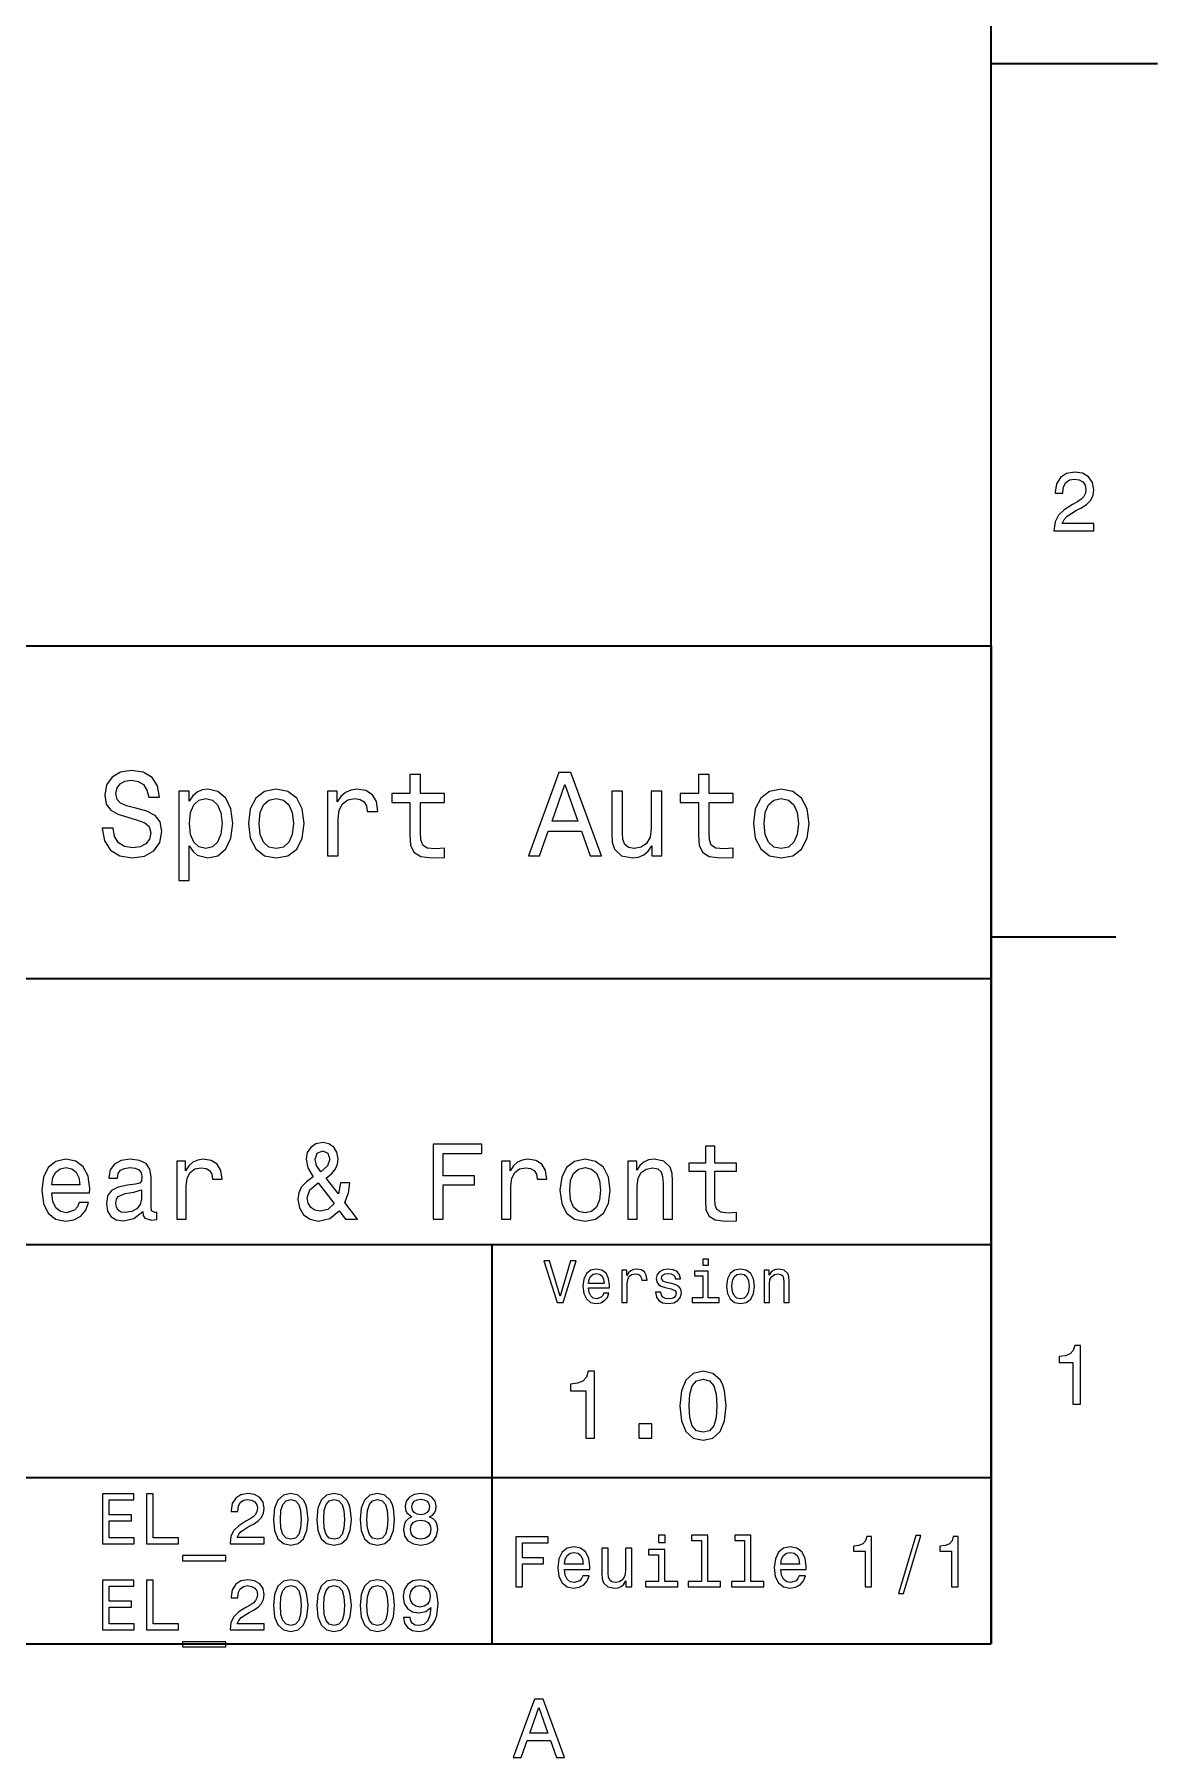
# Model space of a CAD drawing. Extents: x 0 to 297, y 0 to 210.
# Drawn here: x 229.5 to 297, y 3.2 to 106.7 of the extents above; entities that cross this region are included whole.
import ezdxf

# ---------------------------------------------------------------- set-up
doc = ezdxf.new("R2010")
doc.units = 0

msp = doc.modelspace()

# ---------------------------------------------------------------- linework, layer by layer
at = {"color": 7, "lineweight": 35}
for p, q in [((287, 10), (287, 200)), ((97, 70), (287, 70)), ((287, 70), (287, 10)), ((162, 50), (287, 50)), ((162, 34), (287, 34)), ((257, 10), (257, 34)), ((162, 20), (287, 20)), ((10, 10), (287, 10)), ((97, 10), (287, 10))]:
    msp.add_line(p, q, dxfattribs=at)
at = {"color": 7, "lineweight": 35, "ltscale": 0.25}
msp.add_line((287, 105), (297, 105), dxfattribs=at)
at = {"color": 7, "lineweight": 35, "ltscale": 0.1875}
msp.add_line((287, 52.5), (294.5, 52.5), dxfattribs=at)
at = {"color": 7, "lineweight": 13}
for points in [[(290.76947, 76.916786), (293.175079, 76.916786), (293.175079, 77.350502), (291.273773, 77.350502), (291.3797, 77.587532), (291.561249, 77.784218), (292.121033, 78.142288), (292.418579, 78.293587), (292.751434, 78.510445), (292.988464, 78.762604), (293.124634, 79.060158), (293.175079, 79.398056), (293.089355, 79.821686), (292.852325, 80.154541), (292.489197, 80.366356), (292.020172, 80.442001), (291.536041, 80.35627), (291.167877, 80.119232), (290.930847, 79.740997), (290.850159, 79.241714), (290.850159, 79.171112), (291.309082, 79.171112), (291.309082, 79.211456), (291.354462, 79.554398), (291.490631, 79.806557), (291.707489, 79.967941), (291.994965, 80.023415), (292.287476, 79.972984), (292.504333, 79.846901), (292.645538, 79.650215), (292.695984, 79.403099), (292.660675, 79.171112), (292.56485, 78.974426), (292.403473, 78.802956), (292.181549, 78.651657), (291.884003, 78.490273), (291.389771, 78.177589), (291.041779, 77.844742), (290.835022, 77.441284), (290.76947, 76.931915)], [(234.20462, 59.030979), (233.548996, 59.030979), (233.693085, 58.267288), (234.053314, 57.70533), (234.608078, 57.366714), (235.357361, 57.244236), (236.099426, 57.359509), (236.654175, 57.67651), (237.007202, 58.17363), (237.136902, 58.82925), (237.028824, 59.420029), (236.726227, 59.801872), (236.236313, 60.054031), (235.580704, 60.241352), (235.018738, 60.378242), (234.651306, 60.536743), (234.442368, 60.767288), (234.377533, 61.127522), (234.442368, 61.451729), (234.629684, 61.696686), (234.917877, 61.862389), (235.314133, 61.920029), (235.71759, 61.84798), (236.034592, 61.653458), (236.24353, 61.32925), (236.344391, 60.889767), (237, 60.889767), (237, 60.904179), (236.884735, 61.581409), (236.546112, 62.085732), (236.01297, 62.402737), (235.292511, 62.510807), (234.644104, 62.402737), (234.139771, 62.100143), (233.815567, 61.631844), (233.700287, 61.026657), (233.793961, 60.486309), (234.067734, 60.118874), (234.5, 59.873917), (235.09079, 59.6866), (235.674362, 59.520893), (236.113831, 59.362389), (236.380402, 59.131844), (236.47406, 58.757202), (236.387619, 58.375359), (236.164276, 58.087173), (235.825653, 57.907059), (235.386169, 57.849422), (234.896255, 57.928673), (234.521622, 58.159222), (234.283875, 58.533859)], [(252.05043, 60.579971), (252.05043, 58.64193), (252.093658, 58.015129), (252.29538, 57.582851), (252.698853, 57.330688), (253.383286, 57.244236), (254.132568, 57.280258), (254.132568, 57.827808), (253.585022, 57.78458), (253.087891, 57.842216), (252.82132, 58.022331), (252.706055, 58.324928), (252.684448, 58.75), (252.684448, 60.579971), (254.132568, 60.579971), (254.132568, 61.120316), (252.684448, 61.120316), (252.684448, 62.251438), (252.05043, 62.251438), (252.05043, 61.120316), (250.955322, 61.120316), (250.955322, 60.579971)], [(259.175781, 57.381123), (259.838623, 57.381123), (260.364563, 58.850864), (262.360229, 58.850864), (262.886169, 57.381123), (263.563416, 57.381123), (261.733429, 62.388329), (260.998566, 62.388329)], [(269.399109, 60.579971), (269.399109, 58.64193), (269.442352, 58.015129), (269.644073, 57.582851), (270.047546, 57.330688), (270.731995, 57.244236), (271.481262, 57.280258), (271.481262, 57.827808), (270.933716, 57.78458), (270.436584, 57.842216), (270.170013, 58.022331), (270.054749, 58.324928), (270.033142, 58.75), (270.033142, 60.579971), (271.481262, 60.579971), (271.481262, 61.120316), (270.033142, 61.120316), (270.033142, 62.251438), (269.399109, 62.251438), (269.399109, 61.120316), (268.304016, 61.120316), (268.304016, 60.579971)], [(238.786743, 60.652016), (238.786743, 61.25), (238.15274, 61.25), (238.15274, 55.882565), (238.786743, 55.882565), (238.786743, 57.971901), (239.010101, 57.633286), (239.262253, 57.409943), (239.896271, 57.244236), (240.50145, 57.381123), (240.976959, 57.791786), (241.286743, 58.440201), (241.402023, 59.319164), (241.286743, 60.190922), (240.976959, 60.839336), (240.50145, 61.242794), (239.896271, 61.386887), (239.550446, 61.343658), (239.255051, 61.206772), (239.002899, 60.976223)], [(242.338623, 59.311958), (242.453888, 58.432995), (242.785309, 57.78458), (243.311249, 57.381123), (244.017303, 57.244236), (244.716141, 57.381123), (245.242081, 57.777374), (245.573486, 58.425793), (245.695969, 59.311958), (245.573486, 60.190922), (245.242081, 60.846542), (244.716141, 61.242794), (244.017303, 61.386887), (243.311249, 61.242794), (242.785309, 60.839336), (242.453888, 60.190922)], [(247.100861, 57.381123), (247.734863, 57.381123), (247.734863, 59.592937), (247.799713, 60.12608), (247.994232, 60.507923), (248.311249, 60.738472), (248.736313, 60.817722), (249.053314, 60.767288), (249.291077, 60.623199), (249.435165, 60.378242), (249.485596, 60.046829), (250.126801, 60.046829), (250.040344, 60.630402), (249.802597, 61.048271), (249.406342, 61.30043), (248.865997, 61.386887), (248.498566, 61.32925), (248.181549, 61.185158), (247.900574, 60.940201), (247.677246, 60.608788), (247.677246, 61.25), (247.100861, 61.25)], [(260.595093, 59.463257), (261.365997, 61.667866), (262.136902, 59.463257)], [(267.194519, 61.25), (266.560516, 61.25), (266.560516, 59.016571), (266.488464, 58.497837), (266.279541, 58.123196), (265.955322, 57.892651), (265.530243, 57.820602), (265.19165, 57.878242), (264.975494, 58.051151), (264.853027, 58.346542), (264.824219, 58.764408), (264.824219, 61.25), (264.190186, 61.25), (264.190186, 58.706772), (264.211792, 58.195244), (264.348694, 57.770172), (264.766571, 57.381123), (265.436584, 57.244236), (265.796814, 57.294666), (266.106628, 57.424351), (266.373199, 57.647694), (266.589325, 57.971901), (266.589325, 57.381123), (267.194519, 57.381123)], [(272.698853, 59.311958), (272.814117, 58.432995), (273.145508, 57.78458), (273.671448, 57.381123), (274.377502, 57.244236), (275.076355, 57.381123), (275.602295, 57.777374), (275.933716, 58.425793), (276.056183, 59.311958), (275.933716, 60.190922), (275.602295, 60.846542), (275.076355, 61.242794), (274.377502, 61.386887), (273.671448, 61.242794), (273.145508, 60.839336), (272.814117, 60.190922)], [(239.788193, 57.8134), (239.363129, 57.907059), (239.053314, 58.195244), (238.858795, 58.663544), (238.793945, 59.319164), (238.858795, 59.967579), (239.053314, 60.435879), (239.363129, 60.716858), (239.788193, 60.817722), (240.177246, 60.716858), (240.48703, 60.428673), (240.681564, 59.960373), (240.753601, 59.319164), (240.681564, 58.67075), (240.48703, 58.195244), (240.177246, 57.907059)], [(242.98703, 59.319164), (243.05188, 59.967579), (243.253601, 60.435879), (243.57782, 60.72406), (244.017303, 60.824928), (244.449585, 60.72406), (244.773773, 60.443081), (244.97551, 59.967579), (245.047546, 59.319164), (244.97551, 58.663544), (244.773773, 58.188038), (244.449585, 57.899853), (244.017303, 57.806194), (243.57782, 57.899853), (243.253601, 58.188038), (243.05188, 58.663544)], [(273.34726, 59.319164), (273.412109, 59.967579), (273.613831, 60.435879), (273.938019, 60.72406), (274.377502, 60.824928), (274.809784, 60.72406), (275.134003, 60.443081), (275.335724, 59.967579), (275.407776, 59.319164), (275.335724, 58.663544), (275.134003, 58.188038), (274.809784, 57.899853), (274.377502, 57.806194), (273.938019, 57.899853), (273.613831, 58.188038), (273.412109, 58.663544)], [(248.129684, 36.535301), (248.356628, 37.105907), (248.447418, 37.715416), (247.870331, 37.715416), (247.753601, 37.054035), (247.020905, 37.994236), (247.332138, 38.247116), (247.559082, 38.525936), (247.695251, 38.830692), (247.740631, 39.1549), (247.662827, 39.55043), (247.468307, 39.868156), (247.170044, 40.069164), (246.813416, 40.146973), (246.398422, 40.062679), (246.087189, 39.848701), (245.879684, 39.530979), (245.808365, 39.135445), (245.918594, 38.616714), (246.242798, 38.072044), (245.82782, 37.773773), (245.542511, 37.469021), (245.373932, 37.118874), (245.322052, 36.716858), (245.406342, 36.204609), (245.659225, 35.789623), (246.048279, 35.523773), (246.547546, 35.420029), (247.228394, 35.562679), (247.792511, 36.029537), (248.168594, 35.530258), (248.907776, 35.530258)], [(246.703186, 38.383286), (246.430847, 38.76585), (246.346558, 39.135445), (246.476227, 39.492073), (246.813416, 39.647694), (247.111679, 39.498558), (247.234879, 39.135445), (247.092224, 38.726944)], [(253.446686, 35.530258), (254.049713, 35.530258), (254.049713, 37.598701), (255.943085, 37.598701), (255.943085, 38.136887), (254.049713, 38.136887), (254.049713, 39.485588), (256.377533, 39.485588), (256.377533, 40.030258), (253.446686, 40.030258)], [(269.812683, 38.409222), (269.812683, 36.664986), (269.851593, 36.100864), (270.033142, 35.711815), (270.39624, 35.484871), (271.012268, 35.407059), (271.686584, 35.43948), (271.686584, 35.932274), (271.193787, 35.893372), (270.746399, 35.945244), (270.50647, 36.107349), (270.40274, 36.379681), (270.383301, 36.762245), (270.383301, 38.409222), (271.686584, 38.409222), (271.686584, 38.895531), (270.383301, 38.895531), (270.383301, 39.913544), (269.812683, 39.913544), (269.812683, 38.895531), (268.827087, 38.895531), (268.827087, 38.409222)], [(230.512253, 37.105907), (232.794678, 37.105907), (232.801147, 37.371758), (232.697418, 38.117435), (232.412109, 38.675072), (231.958221, 39.012245), (231.355194, 39.135445), (230.765137, 39.005764), (230.311249, 38.642651), (230.019455, 38.052593), (229.91571, 37.274494), (230.01297, 36.476944), (230.304764, 35.893372), (230.752167, 35.530258), (231.335739, 35.407059), (231.841507, 35.491352), (232.256485, 35.711815), (232.561249, 36.061958), (232.736313, 36.528816), (232.172195, 36.528816), (232.055481, 36.269451), (231.886887, 36.074928), (231.407059, 35.919308), (231.037476, 35.990631), (230.758652, 36.217579), (230.577087, 36.587173), (230.512253, 37.086452)], [(230.512253, 37.585735), (230.583572, 38.033138), (230.758652, 38.363831), (231.024506, 38.564842), (231.374634, 38.636166), (231.718307, 38.564842), (231.984161, 38.363831), (232.146255, 38.033138), (232.20462, 37.585735)], [(235.984879, 35.98415), (235.984879, 35.964695), (236.017288, 35.744236), (236.114563, 35.588615), (236.523056, 35.465416), (236.84079, 35.517288), (236.84079, 35.958214), (236.70462, 35.938759), (236.523056, 36.023052), (236.490631, 36.282421), (236.490631, 38.085014), (236.412827, 38.545387), (236.185883, 38.869595), (235.790344, 39.064121), (235.232712, 39.135445), (234.688049, 39.057636), (234.286026, 38.837173), (234.033142, 38.493515), (233.948853, 38.039623), (233.948853, 38.000721), (234.46109, 38.000721), (234.506485, 38.273052), (234.649139, 38.467579), (234.882568, 38.584293), (235.213257, 38.629681), (235.530975, 38.59726), (235.757935, 38.5), (235.894104, 38.331409), (235.939484, 38.09798), (235.913544, 37.825645), (235.809799, 37.68948), (235.55043, 37.624638), (235.064117, 37.572765), (234.506485, 37.456051), (234.110962, 37.248558), (233.877533, 36.924351), (233.806198, 36.444523), (233.871033, 36.016571), (234.072052, 35.698845), (234.396255, 35.497837), (234.843658, 35.426514), (235.446686, 35.562679)], [(238.033859, 35.530258), (238.604462, 35.530258), (238.604462, 37.520893), (238.662827, 38.000721), (238.837891, 38.344379), (239.123199, 38.551872), (239.505768, 38.623199), (239.791077, 38.577808), (240.005051, 38.448124), (240.134735, 38.227665), (240.180115, 37.929394), (240.757202, 37.929394), (240.679398, 38.454609), (240.465424, 38.830692), (240.108795, 39.057636), (239.622482, 39.135445), (239.291794, 39.083572), (239.006485, 38.953888), (238.753601, 38.733429), (238.552597, 38.435158), (238.552597, 39.012245), (238.033859, 39.012245)], [(257.551147, 35.530258), (258.121765, 35.530258), (258.121765, 37.520893), (258.180115, 38.000721), (258.355194, 38.344379), (258.640503, 38.551872), (259.023071, 38.623199), (259.30835, 38.577808), (259.522339, 38.448124), (259.652039, 38.227665), (259.697418, 37.929394), (260.274506, 37.929394), (260.196686, 38.454609), (259.982727, 38.830692), (259.626099, 39.057636), (259.139771, 39.135445), (258.809082, 39.083572), (258.523773, 38.953888), (258.270905, 38.733429), (258.069885, 38.435158), (258.069885, 39.012245), (257.551147, 39.012245)], [(261.072052, 37.268009), (261.175781, 36.476944), (261.47406, 35.893372), (261.947418, 35.530258), (262.582855, 35.407059), (263.211823, 35.530258), (263.68515, 35.886887), (263.983429, 36.470459), (264.093658, 37.268009), (263.983429, 38.059078), (263.68515, 38.649136), (263.211823, 39.005764), (262.582855, 39.135445), (261.947418, 39.005764), (261.47406, 38.642651), (261.175781, 38.059078)], [(261.65564, 37.274494), (261.713989, 37.858067), (261.895538, 38.279537), (262.187317, 38.538902), (262.582855, 38.629681), (262.971893, 38.538902), (263.263702, 38.286022), (263.445251, 37.858067), (263.510071, 37.274494), (263.445251, 36.684437), (263.263702, 36.256481), (262.971893, 35.997116), (262.582855, 35.912823), (262.187317, 35.997116), (261.895538, 36.256481), (261.713989, 36.684437)], [(265.144104, 35.530258), (265.714691, 35.530258), (265.714691, 37.540344), (265.773071, 38.000721), (265.96109, 38.337894), (266.252869, 38.545387), (266.641937, 38.623199), (266.953186, 38.558357), (267.147705, 38.383286), (267.244965, 38.091499), (267.277374, 37.70245), (267.277374, 35.530258), (267.847992, 35.530258), (267.847992, 37.819164), (267.822052, 38.279537), (267.705322, 38.662102), (267.322754, 39.012245), (266.726227, 39.135445), (266.395538, 39.090057), (266.116699, 38.966858), (265.876801, 38.759365), (265.688782, 38.480545), (265.688782, 39.012245), (265.144104, 39.012245)], [(235.920029, 36.749279), (235.842224, 36.412102), (235.634735, 36.152737), (235.323486, 35.98415), (234.940918, 35.925793), (234.694519, 35.958214), (234.519455, 36.061958), (234.409225, 36.243515), (234.376801, 36.496395), (234.40274, 36.723343), (234.506485, 36.885445), (234.921478, 37.067001), (235.446686, 37.14481), (235.920029, 37.30043)], [(246.541077, 37.721901), (247.487762, 36.470459), (247.118164, 36.120316), (246.651306, 36.003601), (246.333588, 36.061958), (246.087189, 36.230545), (245.931564, 36.489914), (245.879684, 36.814121), (246.041794, 37.30043)], [(261.71109, 33.03458), (261.08429, 30.905619), (260.439484, 33.03458), (260.09726, 33.03458), (260.904175, 30.530979), (261.264404, 30.530979), (262.053314, 33.03458)], [(262.784576, 31.40634), (264.052582, 31.40634), (264.056183, 31.554033), (263.998566, 31.9683), (263.840057, 32.278099), (263.587891, 32.465416), (263.252869, 32.533859), (262.925079, 32.461815), (262.672913, 32.260086), (262.510803, 31.932276), (262.453156, 31.5), (262.507202, 31.056915), (262.669312, 30.732708), (262.917877, 30.530979), (263.242065, 30.462536), (263.523041, 30.509365), (263.753601, 30.631844), (263.922913, 30.826368), (264.020172, 31.085733), (263.706787, 31.085733), (263.641937, 30.941643), (263.548279, 30.833572), (263.281708, 30.747118), (263.076355, 30.786743), (262.921478, 30.912823), (262.820618, 31.118155), (262.784576, 31.395533)], [(262.784576, 31.672911), (262.824219, 31.921469), (262.921478, 32.105186), (263.069153, 32.216858), (263.263702, 32.256485), (263.45462, 32.216858), (263.602295, 32.105186), (263.692352, 31.921469), (263.724792, 31.672911)], [(264.794678, 30.530979), (265.111664, 30.530979), (265.111664, 31.636887), (265.144104, 31.903458), (265.241364, 32.094379), (265.399841, 32.209652), (265.612396, 32.249279), (265.770905, 32.224064), (265.889771, 32.152016), (265.961823, 32.029537), (265.98703, 31.863832), (266.307648, 31.863832), (266.264404, 32.155621), (266.145538, 32.364552), (265.947418, 32.490635), (265.677246, 32.533859), (265.49353, 32.505043), (265.335022, 32.432995), (265.194519, 32.310516), (265.082855, 32.144814), (265.082855, 32.465416), (264.794678, 32.465416)], [(267.791779, 31.658501), (267.485596, 31.730547), (267.258636, 31.8134), (267.182983, 31.982708), (267.20462, 32.101585), (267.280273, 32.188038), (267.40274, 32.242073), (267.579254, 32.263687), (267.748566, 32.242073), (267.881836, 32.177231), (267.968292, 32.079971), (268.004333, 31.950287), (268.314117, 31.950287), (268.314117, 31.957493), (268.260101, 32.191643), (268.112396, 32.375359), (267.881836, 32.490635), (267.579254, 32.533859), (267.273041, 32.490635), (267.049713, 32.371758), (266.90921, 32.195244), (266.865997, 31.971901), (266.898407, 31.755764), (266.999268, 31.604465), (267.164978, 31.496397), (267.406342, 31.420748), (267.759369, 31.334293), (267.975494, 31.244236), (268.033142, 31.17219), (268.054749, 31.064121), (268.022339, 30.930836), (267.935883, 30.829971), (267.79538, 30.765129), (267.608063, 30.743515), (267.409943, 30.765129), (267.265839, 30.840778), (267.168579, 30.963255), (267.128967, 31.132565), (266.822754, 31.132565), (266.873199, 30.844379), (267.020905, 30.635447), (267.255035, 30.509365), (267.579254, 30.462536), (267.917877, 30.509365), (268.166412, 30.635447), (268.317719, 30.837175), (268.371765, 31.100143), (268.332123, 31.327089), (268.220459, 31.481987), (268.036743, 31.582851)], [(269.981995, 30.79755), (269.981995, 32.400574), (269.167877, 32.400574), (269.167877, 32.130402), (269.664978, 32.130402), (269.664978, 30.79755), (269.016571, 30.79755), (269.016571, 30.530979), (270.637604, 30.530979), (270.637604, 30.79755)], [(269.992798, 33.117435), (269.657776, 33.117435), (269.657776, 32.757202), (269.992798, 32.757202)], [(271.087891, 31.496397), (271.145538, 31.056915), (271.311249, 30.732708), (271.574219, 30.530979), (271.927246, 30.462536), (272.276672, 30.530979), (272.539612, 30.729107), (272.705322, 31.053314), (272.766571, 31.496397), (272.705322, 31.935879), (272.539612, 32.263687), (272.276672, 32.461815), (271.927246, 32.533859), (271.574219, 32.461815), (271.311249, 32.260086), (271.145538, 31.935879)], [(271.412109, 31.5), (271.444519, 31.824207), (271.54538, 32.058357), (271.707489, 32.20245), (271.927246, 32.25288), (272.143372, 32.20245), (272.305481, 32.061958), (272.406342, 31.824207), (272.442352, 31.5), (272.406342, 31.17219), (272.305481, 30.934437), (272.143372, 30.790344), (271.927246, 30.743515), (271.707489, 30.790344), (271.54538, 30.934437), (271.444519, 31.17219)], [(273.350159, 30.530979), (273.667145, 30.530979), (273.667145, 31.647694), (273.699554, 31.903458), (273.804047, 32.090778), (273.966125, 32.206051), (274.182281, 32.249279), (274.355194, 32.213257), (274.463257, 32.115993), (274.517303, 31.95389), (274.535309, 31.737751), (274.535309, 30.530979), (274.852295, 30.530979), (274.852295, 31.802593), (274.837891, 32.058357), (274.773041, 32.270893), (274.560516, 32.465416), (274.229095, 32.533859), (274.04538, 32.508644), (273.890503, 32.440201), (273.757202, 32.324928), (273.65274, 32.170029), (273.65274, 32.465416), (273.350159, 32.465416)], [(291.909241, 24.416786), (292.368164, 24.416786), (292.368164, 27.942001), (292.025208, 27.942001), (291.934448, 27.634365), (291.752899, 27.427593), (291.475525, 27.306557), (291.092224, 27.266211), (291.092224, 26.90814), (291.909241, 26.90814)], [(262.631134, 22.360231), (263.155609, 22.360231), (263.155609, 26.38905), (262.763702, 26.38905), (262.659943, 26.037464), (262.452454, 25.801153), (262.135437, 25.662825), (261.697418, 25.616714), (261.697418, 25.207493), (262.631134, 25.207493)], [(268.285309, 24.314121), (268.371765, 23.409224), (268.642639, 22.763689), (269.074921, 22.371759), (269.674347, 22.244957), (270.268005, 22.371759), (270.700287, 22.763689), (270.965424, 23.409224), (271.057648, 24.314121), (270.965424, 25.213257), (270.855896, 25.570606), (270.700287, 25.864553), (270.268005, 26.256485), (269.674347, 26.38905), (269.074921, 26.256485), (268.642639, 25.858791), (268.371765, 25.213257)], [(268.838623, 24.314121), (268.884735, 25.011528), (269.028809, 25.51297), (269.288177, 25.806917), (269.674347, 25.910664), (270.054749, 25.806917), (270.314117, 25.51297), (270.458221, 25.011528), (270.504333, 24.314121), (270.458221, 23.610952), (270.314117, 23.10951), (270.054749, 22.815563), (269.674347, 22.717581), (269.288177, 22.815563), (269.028809, 23.10951), (268.884735, 23.610952)], [(265.806915, 22.360231), (266.602295, 22.360231), (266.602295, 23.219021), (265.806915, 23.219021)], [(233.574921, 16.020172), (235.476944, 16.020172), (235.476944, 16.383284), (233.97261, 16.383284), (233.97261, 17.399136), (235.312668, 17.399136), (235.312668, 17.757925), (233.97261, 17.757925), (233.97261, 18.657061), (235.442352, 18.657061), (235.442352, 19.020172), (233.574921, 19.020172)], [(236.207489, 16.020172), (238.135437, 16.020172), (238.135437, 16.383284), (236.605179, 16.383284), (236.605179, 19.020172), (236.207489, 19.020172)], [(241.234863, 16.020172), (243.296829, 16.020172), (243.296829, 16.39193), (241.667145, 16.39193), (241.757919, 16.5951), (241.913544, 16.763687), (242.393372, 17.070604), (242.648407, 17.200287), (242.933716, 17.386166), (243.136887, 17.602304), (243.253601, 17.857347), (243.296829, 18.146973), (243.223343, 18.510086), (243.020172, 18.795389), (242.708923, 18.976944), (242.306915, 19.041786), (241.891922, 18.9683), (241.576355, 18.765129), (241.373199, 18.440922), (241.304031, 18.012968), (241.304031, 17.95245), (241.697403, 17.95245), (241.697403, 17.98703), (241.736298, 18.280979), (241.853027, 18.497118), (242.038895, 18.635447), (242.285294, 18.682997), (242.536011, 18.639769), (242.721893, 18.5317), (242.842926, 18.363111), (242.886154, 18.151297), (242.855896, 17.95245), (242.773773, 17.783861), (242.635437, 17.636887), (242.445236, 17.507204), (242.190201, 17.368876), (241.766571, 17.100864), (241.468292, 16.815561), (241.291061, 16.46974), (241.234863, 16.03314)], [(243.850143, 17.48559), (243.914978, 16.806915), (244.118149, 16.322765), (244.442352, 16.028818), (244.891922, 15.933717), (245.337173, 16.028818), (245.661377, 16.322765), (245.860229, 16.806915), (245.929382, 17.48559), (245.860229, 18.159943), (245.778091, 18.427954), (245.661377, 18.648415), (245.337173, 18.942362), (244.891922, 19.041786), (244.442352, 18.942362), (244.118149, 18.644093), (243.914978, 18.159943)], [(244.265121, 17.48559), (244.299713, 18.008644), (244.407776, 18.384726), (244.602295, 18.605186), (244.891922, 18.682997), (245.177231, 18.605186), (245.37175, 18.384726), (245.479828, 18.008644), (245.514404, 17.48559), (245.479828, 16.958212), (245.37175, 16.582132), (245.177231, 16.361671), (244.891922, 16.288183), (244.602295, 16.361671), (244.407776, 16.582132), (244.299713, 16.958212)], [(246.452438, 17.48559), (246.517288, 16.806915), (246.720459, 16.322765), (247.044662, 16.028818), (247.494232, 15.933717), (247.939468, 16.028818), (248.263687, 16.322765), (248.462524, 16.806915), (248.531693, 17.48559), (248.462524, 18.159943), (248.380402, 18.427954), (248.263687, 18.648415), (247.939468, 18.942362), (247.494232, 19.041786), (247.044662, 18.942362), (246.720459, 18.644093), (246.517288, 18.159943)], [(246.867432, 17.48559), (246.902008, 18.008644), (247.010086, 18.384726), (247.204605, 18.605186), (247.494232, 18.682997), (247.779526, 18.605186), (247.97406, 18.384726), (248.082123, 18.008644), (248.116714, 17.48559), (248.082123, 16.958212), (247.97406, 16.582132), (247.779526, 16.361671), (247.494232, 16.288183), (247.204605, 16.361671), (247.010086, 16.582132), (246.902008, 16.958212)], [(249.054749, 17.48559), (249.119583, 16.806915), (249.322754, 16.322765), (249.646973, 16.028818), (250.096527, 15.933717), (250.541779, 16.028818), (250.865982, 16.322765), (251.064835, 16.806915), (251.134003, 17.48559), (251.064835, 18.159943), (250.982697, 18.427954), (250.865982, 18.648415), (250.541779, 18.942362), (250.096527, 19.041786), (249.646973, 18.942362), (249.322754, 18.644093), (249.119583, 18.159943)], [(249.469727, 17.48559), (249.504318, 18.008644), (249.612381, 18.384726), (249.806915, 18.605186), (250.096527, 18.682997), (250.381836, 18.605186), (250.576355, 18.384726), (250.684433, 18.008644), (250.719009, 17.48559), (250.684433, 16.958212), (250.576355, 16.582132), (250.381836, 16.361671), (250.096527, 16.288183), (249.806915, 16.361671), (249.612381, 16.582132), (249.504318, 16.958212)], [(252.162811, 17.636887), (251.942352, 17.51585), (251.791061, 17.347261), (251.695953, 17.135447), (251.665695, 16.880404), (251.734863, 16.495676), (251.933716, 16.197405), (252.257919, 16.007204), (252.698837, 15.933717), (253.135437, 16.007204), (253.459656, 16.197405), (253.658493, 16.495676), (253.731979, 16.880404), (253.697403, 17.135447), (253.606628, 17.347261), (253.451004, 17.51585), (253.234863, 17.636887), (253.407776, 17.740633), (253.528809, 17.883286), (253.602295, 18.056194), (253.628235, 18.268011), (253.559067, 18.574928), (253.377518, 18.821325), (253.083572, 18.981268), (252.698837, 19.041786), (252.309784, 18.981268), (252.015839, 18.821325), (251.829956, 18.574928), (251.765121, 18.268011), (251.786743, 18.056194), (251.860229, 17.883286)], [(252.175781, 18.233429), (252.210373, 18.42363), (252.314117, 18.570604), (252.478378, 18.661383), (252.698837, 18.695965), (252.914978, 18.661383), (253.079239, 18.570604), (253.182983, 18.42363), (253.221893, 18.233429), (253.182983, 18.038904), (253.079239, 17.887608), (252.914978, 17.788183), (252.698837, 17.757925), (252.478378, 17.792507), (252.314117, 17.887608), (252.210373, 18.038904)], [(252.080688, 16.889048), (252.119598, 17.118155), (252.244949, 17.291065), (252.439468, 17.403458), (252.698837, 17.442362), (252.953888, 17.403458), (253.148407, 17.291065), (253.273773, 17.118155), (253.317001, 16.889048), (253.273773, 16.642651), (253.148407, 16.456772), (252.953888, 16.335733), (252.698837, 16.296829), (252.439468, 16.335733), (252.244949, 16.456772), (252.119598, 16.642651)], [(258.414978, 13.428675), (258.817017, 13.428675), (258.817017, 14.807637), (260.079254, 14.807637), (260.079254, 15.166427), (258.817017, 15.166427), (258.817017, 16.065563), (260.368866, 16.065563), (260.368866, 16.428675), (258.414978, 16.428675)], [(261.341492, 14.479107), (262.863098, 14.479107), (262.867432, 14.656341), (262.798279, 15.153459), (262.608063, 15.525217), (262.305481, 15.75), (261.903473, 15.832133), (261.510101, 15.745678), (261.207489, 15.503603), (261.01297, 15.110231), (260.943817, 14.591499), (261.008636, 14.059798), (261.203156, 13.67075), (261.501434, 13.428675), (261.890503, 13.346542), (262.227661, 13.402739), (262.504333, 13.549712), (262.707489, 13.783141), (262.824219, 14.09438), (262.44812, 14.09438), (262.370331, 13.92147), (262.257935, 13.791787), (261.938049, 13.688041), (261.69165, 13.735591), (261.505768, 13.886888), (261.384735, 14.133286), (261.341492, 14.466139)], [(265.400574, 15.75), (265.020172, 15.75), (265.020172, 14.409943), (264.976959, 14.098703), (264.851593, 13.873919), (264.657074, 13.735591), (264.402008, 13.692364), (264.198853, 13.726946), (264.069153, 13.830692), (263.995667, 14.007925), (263.978394, 14.258646), (263.978394, 15.75), (263.597992, 15.75), (263.597992, 14.224064), (263.610962, 13.917148), (263.693085, 13.662104), (263.943817, 13.428675), (264.345825, 13.346542), (264.561951, 13.376801), (264.747833, 13.454611), (264.907776, 13.588617), (265.037476, 13.783141), (265.037476, 13.428675), (265.400574, 13.428675)], [(267.376068, 13.748559), (267.376068, 15.672191), (266.399139, 15.672191), (266.399139, 15.347983), (266.995667, 15.347983), (266.995667, 13.748559), (266.21759, 13.748559), (266.21759, 13.428675), (268.162811, 13.428675), (268.162811, 13.748559)], [(267.389038, 16.532421), (266.98703, 16.532421), (266.98703, 16.100145), (267.389038, 16.100145)], [(269.572052, 16.212536), (269.572052, 13.748559), (268.789612, 13.748559), (268.789612, 13.428675), (270.73056, 13.428675), (270.73056, 13.748559), (269.952454, 13.748559), (269.952454, 16.532421), (268.975494, 16.532421), (268.975494, 16.212536)], [(272.174347, 16.212536), (272.174347, 13.748559), (271.391937, 13.748559), (271.391937, 13.428675), (273.332855, 13.428675), (273.332855, 13.748559), (272.554749, 13.748559), (272.554749, 16.532421), (271.57782, 16.532421), (271.57782, 16.212536)], [(274.353027, 14.479107), (275.874634, 14.479107), (275.878967, 14.656341), (275.809814, 15.153459), (275.619598, 15.525217), (275.317017, 15.75), (274.914978, 15.832133), (274.521606, 15.745678), (274.219025, 15.503603), (274.024506, 15.110231), (273.955322, 14.591499), (274.020172, 14.059798), (274.214691, 13.67075), (274.51297, 13.428675), (274.902008, 13.346542), (275.239197, 13.402739), (275.515839, 13.549712), (275.719025, 13.783141), (275.835724, 14.09438), (275.459656, 14.09438), (275.381836, 13.92147), (275.26944, 13.791787), (274.949554, 13.688041), (274.703186, 13.735591), (274.517303, 13.886888), (274.39624, 14.133286), (274.353027, 14.466139)], [(279.416443, 13.428675), (279.809814, 13.428675), (279.809814, 16.450289), (279.515839, 16.450289), (279.438049, 16.1866), (279.28241, 16.009367), (279.044678, 15.905621), (278.716125, 15.871038), (278.716125, 15.564121), (279.416443, 15.564121)], [(281.42218, 13.026657), (281.720459, 13.026657), (282.766571, 16.510807), (282.463989, 16.510807)], [(284.621033, 13.428675), (285.014404, 13.428675), (285.014404, 16.450289), (284.720459, 16.450289), (284.642639, 16.1866), (284.48703, 16.009367), (284.249268, 15.905621), (283.920746, 15.871038), (283.920746, 15.564121), (284.621033, 15.564121)], [(238.386154, 15.302593), (238.386154, 14.999999), (240.988464, 14.999999), (240.988464, 15.302593)], [(261.341492, 14.798992), (261.389038, 15.097262), (261.505768, 15.317724), (261.682983, 15.45173), (261.916412, 15.49928), (262.145538, 15.45173), (262.322754, 15.317724), (262.430847, 15.097262), (262.469727, 14.798992)], [(274.353027, 14.798992), (274.400574, 15.097262), (274.517303, 15.317724), (274.694519, 15.45173), (274.927948, 15.49928), (275.157074, 15.45173), (275.33429, 15.317724), (275.442352, 15.097262), (275.481262, 14.798992)], [(233.574921, 10.837174), (235.476944, 10.837174), (235.476944, 11.200287), (233.97261, 11.200287), (233.97261, 12.216137), (235.312668, 12.216137), (235.312668, 12.574926), (233.97261, 12.574926), (233.97261, 13.474062), (235.442352, 13.474062), (235.442352, 13.837174), (233.574921, 13.837174)], [(236.207489, 10.837174), (238.135437, 10.837174), (238.135437, 11.200287), (236.605179, 11.200287), (236.605179, 13.837174), (236.207489, 13.837174)], [(241.234863, 10.837174), (243.296829, 10.837174), (243.296829, 11.208932), (241.667145, 11.208932), (241.757919, 11.412103), (241.913544, 11.58069), (242.393372, 11.887607), (242.648407, 12.01729), (242.933716, 12.203169), (243.136887, 12.419307), (243.253601, 12.674351), (243.296829, 12.963976), (243.223343, 13.327088), (243.020172, 13.612391), (242.708923, 13.793947), (242.306915, 13.858788), (241.891922, 13.785301), (241.576355, 13.582131), (241.373199, 13.257924), (241.304031, 12.829969), (241.304031, 12.769451), (241.697403, 12.769451), (241.697403, 12.804033), (241.736298, 13.097981), (241.853027, 13.314119), (242.038895, 13.452448), (242.285294, 13.499999), (242.536011, 13.456771), (242.721893, 13.348701), (242.842926, 13.180114), (242.886154, 12.968298), (242.855896, 12.769451), (242.773773, 12.600863), (242.635437, 12.453889), (242.445236, 12.324206), (242.190201, 12.185878), (241.766571, 11.917866), (241.468292, 11.632564), (241.291061, 11.286742), (241.234863, 10.850142)], [(243.850143, 12.302592), (243.914978, 11.623918), (244.118149, 11.139768), (244.442352, 10.845819), (244.891922, 10.750719), (245.337173, 10.845819), (245.661377, 11.139768), (245.860229, 11.623918), (245.929382, 12.302592), (245.860229, 12.976944), (245.778091, 13.244955), (245.661377, 13.465417), (245.337173, 13.759365), (244.891922, 13.858788), (244.442352, 13.759365), (244.118149, 13.461094), (243.914978, 12.976944)], [(244.265121, 12.302592), (244.299713, 12.825647), (244.407776, 13.201728), (244.602295, 13.422189), (244.891922, 13.499999), (245.177231, 13.422189), (245.37175, 13.201728), (245.479828, 12.825647), (245.514404, 12.302592), (245.479828, 11.775215), (245.37175, 11.399134), (245.177231, 11.178673), (244.891922, 11.105186), (244.602295, 11.178673), (244.407776, 11.399134), (244.299713, 11.775215)], [(246.452438, 12.302592), (246.517288, 11.623918), (246.720459, 11.139768), (247.044662, 10.845819), (247.494232, 10.750719), (247.939468, 10.845819), (248.263687, 11.139768), (248.462524, 11.623918), (248.531693, 12.302592), (248.462524, 12.976944), (248.380402, 13.244955), (248.263687, 13.465417), (247.939468, 13.759365), (247.494232, 13.858788), (247.044662, 13.759365), (246.720459, 13.461094), (246.517288, 12.976944)], [(246.867432, 12.302592), (246.902008, 12.825647), (247.010086, 13.201728), (247.204605, 13.422189), (247.494232, 13.499999), (247.779526, 13.422189), (247.97406, 13.201728), (248.082123, 12.825647), (248.116714, 12.302592), (248.082123, 11.775215), (247.97406, 11.399134), (247.779526, 11.178673), (247.494232, 11.105186), (247.204605, 11.178673), (247.010086, 11.399134), (246.902008, 11.775215)], [(249.054749, 12.302592), (249.119583, 11.623918), (249.322754, 11.139768), (249.646973, 10.845819), (250.096527, 10.750719), (250.541779, 10.845819), (250.865982, 11.139768), (251.064835, 11.623918), (251.134003, 12.302592), (251.064835, 12.976944), (250.982697, 13.244955), (250.865982, 13.465417), (250.541779, 13.759365), (250.096527, 13.858788), (249.646973, 13.759365), (249.322754, 13.461094), (249.119583, 12.976944)], [(249.469727, 12.302592), (249.504318, 12.825647), (249.612381, 13.201728), (249.806915, 13.422189), (250.096527, 13.499999), (250.381836, 13.422189), (250.576355, 13.201728), (250.684433, 12.825647), (250.719009, 12.302592), (250.684433, 11.775215), (250.576355, 11.399134), (250.381836, 11.178673), (250.096527, 11.105186), (249.806915, 11.178673), (249.612381, 11.399134), (249.504318, 11.775215)], [(251.661377, 11.58069), (251.726212, 11.239192), (251.912094, 10.975503), (252.206039, 10.811238), (252.595093, 10.750719), (252.850143, 10.780978), (253.079239, 10.858788), (253.273773, 10.992794), (253.438034, 11.182996), (253.567719, 11.420748), (253.662811, 11.714696), (253.719009, 12.051872), (253.740631, 12.440921), (253.667145, 13.050431), (253.455322, 13.495676), (253.118149, 13.763687), (252.655609, 13.858788), (252.231979, 13.780979), (251.912094, 13.573486), (251.704605, 13.253601), (251.635437, 12.851583), (251.704605, 12.436598), (251.907776, 12.121037), (252.210373, 11.922189), (252.595093, 11.857347), (253.001434, 11.93948), (253.30835, 12.190201), (253.239182, 11.710373), (253.100861, 11.368875), (252.889038, 11.165705), (252.599411, 11.100863), (252.374634, 11.131123), (252.210373, 11.226223), (252.102295, 11.377521), (252.059067, 11.58069)], [(252.054749, 12.855906), (252.097977, 13.123919), (252.219009, 13.335733), (252.40921, 13.46974), (252.655609, 13.51729), (252.91066, 13.46974), (253.105179, 13.335733), (253.226227, 13.128241), (253.273773, 12.860229), (253.226227, 12.587894), (253.105179, 12.384725), (252.906342, 12.259365), (252.642639, 12.216137), (252.404892, 12.259365), (252.219009, 12.384725), (252.097977, 12.583572)], [(238.386154, 10.119596), (238.386154, 9.817001), (240.988464, 9.817001), (240.988464, 10.119596)], [(258.266846, 3.166787), (258.730835, 3.166787), (259.098999, 4.195605), (260.495972, 4.195605), (260.864105, 3.166787), (261.338165, 3.166787), (260.05719, 6.67183), (259.542786, 6.67183)], [(259.260376, 4.624279), (259.799988, 6.167507), (260.33963, 4.624279)]]:
    msp.add_lwpolyline(points, close=True, dxfattribs=at)

doc.saveas('drawing.dxf')
